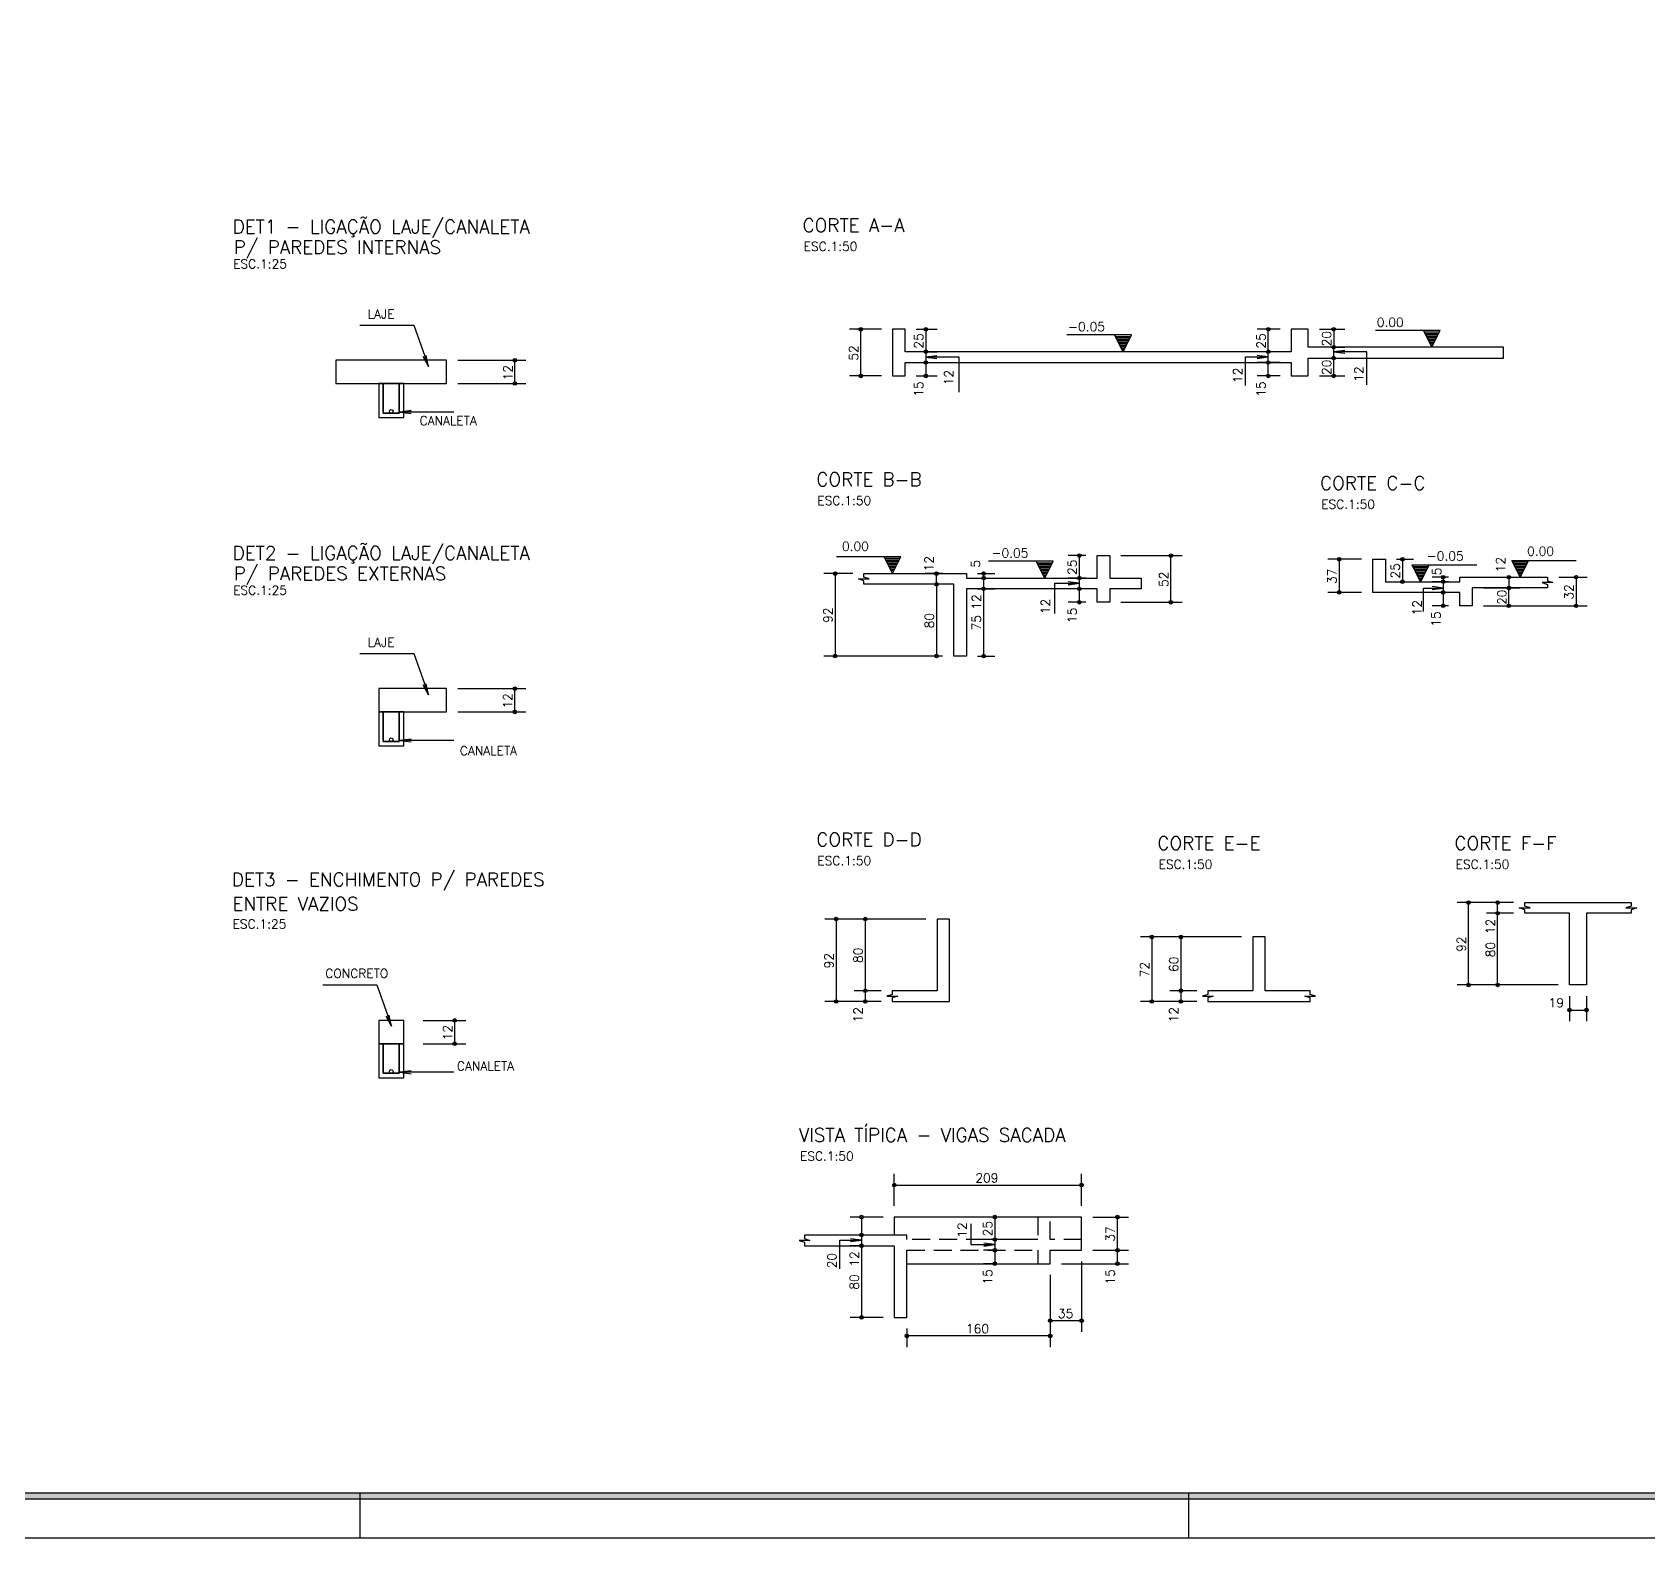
# Model space of a CAD drawing. Extents: x 187 to 6132, y 3709 to 7914.
# Drawn here: x 2066 to 3869, y 3709 to 5389 of the extents above; entities that cross this region are included whole.
import ezdxf

# ---------------------------------------------------------------- set-up
doc = ezdxf.new("R2010")
doc.units = 0
doc.header["$LTSCALE"] = 100
doc.header["$MEASUREMENT"] = 0
doc.linetypes.add('ESTILO_TQS_0002', pattern=[0.3, 0.2, -0.1])
doc.layers.get('0').update_dxf_attribs({"color": 245, "linetype": 'CONTINUOUS'})
for name, color, linetype in [('01', 7, 'CONTINUOUS'), ('101', 7, 'CONTINUOUS'), ('16', 5, 'CONTINUOUS'), ('210', 7, 'ESTILO_TQS_0002'), ('212', 3, 'CONTINUOUS'), ('220', 3, 'CONTINUOUS'), ('221', 102, 'CONTINUOUS'), ('30', 7, 'CONTINUOUS'), ('7', 2, 'CONTINUOUS')]:
    doc.layers.add(name, color=color, linetype=linetype)
doc.styles.get("Standard").update_dxf_attribs({"font": 'ROMANS.SHX'})

# ---------------------------------------------------------------- blocks, each defined once
blk = doc.blocks.new('DOT2', base_point=(2575.862793, -1123.101563))
for radius in [0.16, 0.08]:
    blk.add_circle((2575.862793, -1123.101563), radius)

msp = doc.modelspace()

# ---------------------------------------------------------------- linework, layer by layer
for p, q in [((3292.759052, 5051.381732), (3220.759067, 5051.381732)), ((3283.384052, 5032.631723), (3274.009034, 5051.381732)), ((3274.845133, 5049.709518), (3291.92299, 5049.709518)), ((3283.384052, 5032.631723), (3292.759052, 5051.381732)), ((3637.335909, 5056.381732), (3565.335924, 5056.381732)), ((3627.960909, 5037.631723), (3618.585891, 5056.381732)), ((3619.421989, 5054.709518), (3636.499846, 5054.709518)), ((3620.258087, 5053.037358), (3635.663748, 5053.037358)), ((3621.094185, 5051.365161), (3634.827685, 5051.365161)), ((3621.930248, 5049.693001), (3633.991587, 5049.693001)), ((3627.960909, 5037.631723), (3637.335909, 5056.381732)), ((3275.681231, 5048.037358), (3291.086892, 5048.037358)), ((3276.517329, 5046.365161), (3290.250829, 5046.365161)), ((3277.353391, 5044.693001), (3289.414731, 5044.693001)), ((3278.18949, 5043.02084), (3288.578633, 5043.020804)), ((3279.025588, 5041.348644), (3287.74257, 5041.348644)), ((3279.861686, 5039.676438), (3286.906472, 5039.676474)), ((3280.697784, 5038.004233), (3286.070374, 5038.004278)), ((3281.533882, 5036.332072), (3285.234276, 5036.332072)), ((3282.369945, 5034.659912), (3284.39816, 5034.659912)), ((3622.766346, 5048.02084), (3633.155489, 5048.020804)), ((3623.602444, 5046.348644), (3632.319427, 5046.348644)), ((3624.438542, 5044.676438), (3631.483328, 5044.676474)), ((3625.27464, 5043.004233), (3630.64723, 5043.004278)), ((3626.110739, 5041.332072), (3629.811132, 5041.332072)), ((3626.946801, 5039.659912), (3628.975016, 5039.659912)), ((3035.557091, 4803.8332), (2963.557106, 4803.8332)), ((3026.182091, 4785.083191), (3016.807073, 4803.8332)), ((3017.643171, 4802.160986), (3034.721028, 4802.160986)), ((3018.479269, 4800.488825), (3033.88493, 4800.488825)), ((3019.315368, 4798.816629), (3033.048868, 4798.816629)), ((3020.15143, 4797.144468), (3032.21277, 4797.144468)), ((3026.182091, 4785.083191), (3035.557091, 4803.8332)), ((3205.350467, 4798.8332), (3133.350482, 4798.8332)), ((3195.975467, 4780.083191), (3186.600449, 4798.8332)), ((3187.436547, 4797.160986), (3204.514404, 4797.160986)), ((3195.975467, 4780.083191), (3205.350467, 4798.8332)), ((3717.186303, 4799.793022), (3789.186288, 4799.793022)), ((3717.186303, 4799.793022), (3726.561303, 4781.043013)), ((3718.022366, 4798.120807), (3735.100223, 4798.120807)), ((3718.858464, 4796.448647), (3734.264125, 4796.448647)), ((3726.561303, 4781.043013), (3735.936321, 4799.793022)), ((3020.987528, 4795.472307), (3031.376671, 4795.472272)), ((3021.823626, 4793.800111), (3030.540609, 4793.800111)), ((3022.659725, 4792.127906), (3029.704511, 4792.127941)), ((3023.495823, 4790.4557), (3028.868413, 4790.455745)), ((3024.331921, 4788.78354), (3028.032314, 4788.78354)), ((3025.167983, 4787.111379), (3027.196198, 4787.111379)), ((3188.272645, 4795.488825), (3203.678306, 4795.488825)), ((3189.108743, 4793.816629), (3202.842244, 4793.816629)), ((3189.944806, 4792.144468), (3202.006146, 4792.144468)), ((3190.780904, 4790.472307), (3201.170047, 4790.472272)), ((3191.617002, 4788.800111), (3200.333985, 4788.800111)), ((3192.453101, 4787.127906), (3199.497887, 4787.127941)), ((3193.289199, 4785.4557), (3198.661789, 4785.455745)), ((3194.125297, 4783.78354), (3197.82569, 4783.78354)), ((3194.961359, 4782.111379), (3196.989574, 4782.111379)), ((3606.181449, 4794.793022), (3678.181434, 4794.793022)), ((3606.181449, 4794.793022), (3615.556449, 4776.043013)), ((3607.017511, 4793.120807), (3624.095368, 4793.120807)), ((3607.853609, 4791.448647), (3623.25927, 4791.448647)), ((3608.689672, 4789.77645), (3622.423172, 4789.77645)), ((3609.52577, 4788.10429), (3621.587109, 4788.10429)), ((3610.361868, 4786.432093), (3620.751011, 4786.432129)), ((3611.19793, 4784.759933), (3619.914913, 4784.759933)), ((3612.034029, 4783.087763), (3619.078815, 4783.087727)), ((3612.870127, 4781.415567), (3618.242717, 4781.415522)), ((3613.706225, 4779.743362), (3617.406618, 4779.743362)), ((3614.542341, 4778.071201), (3616.570556, 4778.071201)), ((3615.556449, 4776.043013), (3624.931466, 4794.793022)), ((3719.694526, 4794.77645), (3733.428027, 4794.77645)), ((3720.530625, 4793.10429), (3732.591964, 4793.10429)), ((3721.366723, 4791.432093), (3731.755866, 4791.432129)), ((3722.202785, 4789.759933), (3730.919768, 4789.759933)), ((3723.038883, 4788.087763), (3730.08367, 4788.087727)), ((3723.874982, 4786.415567), (3729.247571, 4786.415522)), ((3724.71108, 4784.743362), (3728.411473, 4784.743362)), ((3725.547196, 4783.071201), (3727.575411, 4783.071201)), ((2431.530458, 3759.209975), (2431.530458, 3709.209975)), ((3356.530458, 3759.209975), (3356.530458, 3709.209975))]:
    msp.add_line(p, q)
for points in [[(186.530458, 3709.209975), (6131.530458, 3709.209975), (6131.530458, 7914.209975), (186.530458, 7914.209975), (186.530458, 3709.209975)], [(6081.530458, 3759.209975), (6081.530458, 3752.209975), (304.530458, 3752.209975), (304.530458, 7871.209975), (6081.530458, 7871.209975), (6081.530458, 7864.209975), (311.530458, 7864.209975), (311.530458, 3759.209975), (6081.530458, 3759.209975)], [(311.530458, 3759.209975), (6081.530458, 3759.209975), (6081.530458, 7864.209975), (311.530458, 7864.209975), (311.530458, 3759.209975)], [(3274.009034, 5051.381732), (3283.384052, 5032.631723), (3292.759052, 5051.381732), (3274.009034, 5051.381732)], [(3618.585891, 5056.381732), (3627.960909, 5037.631723), (3637.335909, 5056.381732), (3618.585891, 5056.381732)], [(3016.807073, 4803.8332), (3026.182091, 4785.083191), (3035.557091, 4803.8332), (3016.807073, 4803.8332)], [(3186.600449, 4798.8332), (3195.975467, 4780.083191), (3205.350467, 4798.8332), (3186.600449, 4798.8332)], [(3735.936321, 4799.793022), (3726.561303, 4781.043013), (3717.186303, 4799.793022), (3735.936321, 4799.793022)], [(3624.931466, 4794.793022), (3615.556449, 4776.043013), (3606.181449, 4794.793022), (3624.931466, 4794.793022)]]:
    msp.add_lwpolyline(points)
for points in [[(6081.530458, 3752.209975), (304.530458, 3752.209975), (311.530458, 3759.209975)], [(6081.530458, 3752.209975), (311.530458, 3759.209975), (6081.530458, 3759.209975)]]:
    msp.add_solid(points)
at = {"layer": '01'}
for points in [[(3708.199129, 5037.631723), (3490.191513, 5037.631723), (3490.191513, 5057.631723), (3471.191513, 5057.631723), (3471.191513, 5032.631723), (3040.191513, 5032.631723), (3040.191513, 5057.631723), (3026.191513, 5057.631723), (3026.191513, 5005.631723), (3040.191513, 5005.631723), (3040.191513, 5020.631723), (3471.191513, 5020.631723), (3471.191513, 5005.631723), (3490.191513, 5005.631723), (3490.191513, 5025.631723), (3708.199129, 5025.631723), (3708.199129, 5037.631723)], [(2404.92354, 4997.1427), (2528.42354, 4997.1427), (2528.42354, 5023.1427), (2404.92354, 5023.1427), (2404.92354, 4997.1427)], [(3108.549923, 4768.083191), (3108.549923, 4693.083191), (3094.549923, 4693.083191), (3094.549923, 4773.083191), (2994.173527, 4773.083191), (2994.173527, 4777.083199), (2988.173527, 4779.083191), (3000.173527, 4779.083191), (2994.173527, 4781.083195), (2994.173527, 4785.083191), (3108.549923, 4785.083191), (3108.549923, 4780.083191), (3254.549923, 4780.083191), (3254.549923, 4805.083191), (3268.549923, 4805.083191), (3268.549923, 4780.083191), (3303.549923, 4780.083191), (3303.549923, 4768.083191), (3268.549923, 4768.083191), (3268.549923, 4753.083191), (3254.549923, 4753.083191), (3254.549923, 4768.083191), (3108.549923, 4768.083191)], [(3673.217068, 4769.043013), (3673.217068, 4749.043013), (3659.217068, 4749.043013), (3659.217068, 4764.043013), (3562.217074, 4764.043013), (3562.217074, 4801.043013), (3576.217075, 4801.043013), (3576.217075, 4776.043013), (3659.217068, 4776.043013), (3659.217068, 4781.043013), (3673.217068, 4781.043013), (3673.217068, 4781.043013), (3757.164146, 4781.043013), (3757.164146, 4777.043017), (3763.164146, 4775.043013), (3751.164146, 4775.043013), (3757.164146, 4773.04302), (3757.164146, 4769.043013), (3673.217068, 4769.043013)], [(2452.67354, 4630.706428), (2528.42354, 4630.706428), (2528.42354, 4656.706428), (2452.67354, 4656.706428), (2452.67354, 4630.706428)], [(3850.642738, 4417.963361), (3850.642738, 4413.963354), (3844.642738, 4411.963361), (3856.642737, 4411.963361), (3850.642738, 4409.963358), (3850.642738, 4405.963361), (3800.642738, 4405.963361), (3800.642738, 4325.963361), (3781.642738, 4325.963361), (3781.642738, 4405.963361), (3731.642738, 4405.963361), (3731.642738, 4409.963358), (3725.642738, 4411.963361), (3737.642738, 4411.963361), (3731.642738, 4413.963354), (3731.642738, 4417.963361), (3850.642738, 4417.963361)], [(3089.888573, 4307.53786), (3089.888573, 4311.537868), (3089.888573, 4312.53786), (3089.888573, 4314.53786), (3089.888573, 4315.537864), (3089.888573, 4319.53786), (3089.888573, 4324.53786), (3089.888573, 4399.53786), (3075.888573, 4399.53786), (3075.888573, 4319.53786), (3025.888573, 4319.53786), (3025.888573, 4315.537864), (3019.888573, 4313.53786), (3031.888573, 4313.53786), (3025.888573, 4311.537868), (3025.888573, 4307.53786), (3089.888573, 4307.53786)], [(3492.165136, 4307.53786), (3492.165136, 4311.537868), (3486.165136, 4313.53786), (3498.165136, 4313.53786), (3492.165136, 4315.537864), (3492.165136, 4319.53786), (3442.165136, 4319.53786), (3442.165136, 4379.53786), (3428.165136, 4379.53786), (3428.165136, 4319.53786), (3378.165136, 4319.53786), (3378.165136, 4315.537864), (3372.165136, 4313.53786), (3384.165136, 4313.53786), (3378.165136, 4311.537868), (3378.165136, 4307.53786), (3492.165136, 4307.53786)], [(2452.67354, 4260.486761), (2480.67354, 4260.486761), (2480.67354, 4286.486761), (2452.67354, 4286.486761), (2452.67354, 4260.486761)], [(3028.130366, 4046.975317), (2927.75397, 4046.975317), (2927.75397, 4042.975321), (2933.753969, 4040.975317), (2921.75397, 4040.975317), (2927.75397, 4038.975324), (2927.75397, 4034.975317), (3028.130366, 4034.975317), (3028.130366, 4014.975317), (3028.130366, 3954.975317), (3042.130366, 3954.975317), (3042.130366, 4014.975317), (3202.130366, 4014.975317), (3202.130366, 4029.975317), (3237.130366, 4029.975317), (3237.130366, 4041.975317), (3237.130366, 4066.975317), (3028.130366, 4066.975317), (3028.130366, 4046.975317)]]:
    msp.add_lwpolyline(points, dxfattribs=at)
at = {"layer": '101'}
for points in [[(2457.67354, 4964.1427), (2475.67354, 4964.1427), (2475.67354, 4997.1427), (2457.67354, 4997.1427), (2457.67354, 4964.1427)], [(2457.67354, 4597.706428), (2475.67354, 4597.706428), (2475.67354, 4630.706428), (2457.67354, 4630.706428), (2457.67354, 4597.706428)], [(2457.67354, 4227.486761), (2475.67354, 4227.486761), (2475.67354, 4260.486761), (2457.67354, 4260.486761), (2457.67354, 4227.486761)]]:
    msp.add_lwpolyline(points, dxfattribs=at)
at = {"layer": '210'}
msp.add_lwpolyline([(2927.75397, 4046.975317), (2927.75397, 4042.975321), (2933.753969, 4040.975317), (2921.75397, 4040.975317), (2927.75397, 4038.975324), (2927.75397, 4034.975317), (3028.130366, 4034.975317), (3028.130366, 3954.975317), (3042.130366, 3954.975317), (3042.130366, 4029.975317), (3188.130366, 4029.975317), (3188.130366, 4014.975317), (3202.130366, 4014.975317), (3202.130366, 4029.975317), (3237.130366, 4029.975317), (3237.130366, 4041.975317), (3202.130366, 4041.975317), (3202.130366, 4066.975317), (3188.130366, 4066.975317), (3188.130366, 4041.975317), (3042.130366, 4041.975317), (3042.130366, 4046.975317), (2927.75397, 4046.975317)], dxfattribs=at)
at = {"layer": '212'}
for points in [[(2480.67354, 4959.1427), (2480.67354, 4997.1427), (2475.67354, 4997.1427), (2475.67354, 4964.1427), (2457.67354, 4964.1427), (2457.67354, 4997.1427), (2452.67354, 4997.1427), (2452.67354, 4959.1427), (2480.67354, 4959.1427)], [(2480.67354, 4592.706428), (2480.67354, 4630.706428), (2475.67354, 4630.706428), (2475.67354, 4597.706428), (2457.67354, 4597.706428), (2457.67354, 4630.706428), (2452.67354, 4630.706428), (2452.67354, 4592.706428), (2480.67354, 4592.706428)], [(2480.67354, 4222.486761), (2480.67354, 4260.486761), (2475.67354, 4260.486761), (2475.67354, 4227.486761), (2457.67354, 4227.486761), (2457.67354, 4260.486761), (2452.67354, 4260.486761), (2452.67354, 4222.486761), (2480.67354, 4222.486761)]]:
    msp.add_lwpolyline(points, dxfattribs=at)
at = {"layer": '220'}
for centre in [(2466.67354, 4966.1427), (2466.67354, 4599.706428), (2466.67354, 4229.486761)]:
    msp.add_circle(centre, 2, dxfattribs=at)
at = {"layer": '221', "color": 11, "linetype": 'Continuous'}
for p, q in [((3013.691513, 5057.631723), (2978.194332, 5057.631723)), ((2990.694332, 5005.631723), (2990.694332, 5057.631723)), ((3052.691513, 5057.631723), (3075.843172, 5057.631723)), ((3063.343172, 5057.631723), (3063.343172, 5032.631723)), ((3458.691513, 5057.631723), (3433.013702, 5057.631723)), ((3445.513702, 5032.631723), (3445.513702, 5057.631723)), ((3502.691513, 5057.631723), (3531.039566, 5057.631723)), ((3518.539566, 5057.631723), (3518.539566, 5037.631723)), ((3063.191975, 5032.631723), (3075.843172, 5032.631723)), ((3063.191975, 5032.631723), (3075.843172, 5032.631723)), ((3063.343172, 5032.631723), (3063.343172, 5020.631723)), ((3458.691513, 5032.631723), (3433.013702, 5032.631723)), ((3458.691513, 5032.631723), (3433.013702, 5032.631723)), ((3445.513702, 5020.631723), (3445.513702, 5032.631723)), ((3515.304723, 5037.631723), (3531.039566, 5037.631723)), ((3515.304723, 5037.631723), (3531.039566, 5037.631723)), ((3518.539566, 5025.631723), (3518.539566, 5037.631723)), ((3052.691513, 5020.631723), (3075.843172, 5020.631723)), ((3052.691513, 5020.631723), (3075.843172, 5020.631723)), ((3063.343172, 5020.631723), (3063.343172, 5005.631723)), ((3458.691513, 5020.631723), (3433.013702, 5020.631723)), ((3458.691513, 5020.631723), (3433.013702, 5020.631723)), ((3445.513702, 5005.631723), (3445.513702, 5020.631723)), ((3502.691513, 5025.631723), (3531.039566, 5025.631723)), ((3502.691513, 5025.631723), (3531.039566, 5025.631723)), ((3518.539566, 5005.631723), (3518.539566, 5025.631723)), ((3013.691513, 5005.631723), (2978.194332, 5005.631723)), ((3052.691513, 5005.631723), (3075.843172, 5005.631723)), ((3458.691513, 5005.631723), (3433.013702, 5005.631723)), ((3502.691513, 5005.631723), (3531.039566, 5005.631723)), ((3242.049923, 4805.083191), (3222.103672, 4805.083191)), ((3234.603672, 4805.083191), (3234.603672, 4780.083191)), ((3281.049923, 4805.083191), (3349.297301, 4805.083191)), ((3336.797301, 4753.083191), (3336.797301, 4805.083191)), ((3549.717074, 4801.043013), (3512.080814, 4801.043013)), ((3524.580814, 4801.043013), (3524.580814, 4764.043013)), ((3588.717075, 4801.043013), (3607.734768, 4801.043013)), ((3595.234768, 4801.043013), (3595.234768, 4776.043013)), ((2981.673527, 4785.083191), (2949.532184, 4785.083191)), ((2962.032184, 4785.083191), (2962.032184, 4693.083191)), ((3082.453654, 4785.083191), (3062.714671, 4785.083191)), ((3075.214671, 4773.083191), (3075.214671, 4785.083191)), ((3121.049923, 4785.083191), (3140.286834, 4785.083191)), ((3121.049923, 4780.083191), (3140.286834, 4780.083191)), ((3121.049923, 4780.083191), (3140.286834, 4780.083191)), ((3127.786834, 4785.083191), (3127.786834, 4780.083191)), ((3127.786834, 4780.083191), (3127.786834, 4768.083191)), ((3242.049923, 4780.083191), (3222.103672, 4780.083191)), ((3242.049923, 4780.083191), (3222.103672, 4780.083191)), ((3234.603672, 4780.083191), (3234.603672, 4768.083191)), ((3646.717068, 4781.043013), (3628.239846, 4781.043013)), ((3640.739846, 4781.043013), (3640.739846, 4776.043013)), ((3685.717068, 4781.043013), (3726.561303, 4781.043013)), ((3714.061303, 4781.043013), (3714.061303, 4769.043013)), ((3769.664146, 4781.043013), (3801.466731, 4781.043013)), ((3788.966731, 4781.043013), (3788.966731, 4749.043013)), ((3082.049923, 4773.083191), (3062.714671, 4773.083191)), ((3082.049923, 4773.083191), (3062.714671, 4773.083191)), ((3075.214671, 4773.083191), (3075.214671, 4693.083191)), ((3121.049923, 4768.083191), (3140.286834, 4768.083191)), ((3121.049923, 4768.083191), (3140.286834, 4768.083191)), ((3127.786834, 4768.083191), (3127.786834, 4693.083191)), ((3242.049923, 4768.083191), (3222.103672, 4768.083191)), ((3242.049923, 4768.083191), (3222.103672, 4768.083191)), ((3234.603672, 4768.083191), (3234.603672, 4753.083191)), ((3549.717074, 4764.043013), (3512.080814, 4764.043013)), ((3598.17149, 4776.043013), (3607.734768, 4776.043013)), ((3638.916968, 4776.043013), (3628.239846, 4776.043013)), ((3646.717068, 4776.043013), (3628.239846, 4776.043013)), ((3646.717068, 4764.043013), (3628.239846, 4764.043013)), ((3646.717068, 4764.043013), (3628.239846, 4764.043013)), ((3640.739846, 4776.043013), (3640.739846, 4764.043013)), ((3640.739846, 4764.043013), (3640.739846, 4749.043013)), ((3685.717068, 4769.043013), (3726.561303, 4769.043013)), ((3696.801588, 4769.043013), (3726.561303, 4769.043013)), ((3714.061303, 4749.043013), (3714.061303, 4769.043013)), ((3242.049923, 4753.083191), (3222.103672, 4753.083191)), ((3281.049923, 4753.083191), (3349.297301, 4753.083191)), ((3646.717068, 4749.043013), (3628.239846, 4749.043013)), ((3685.717068, 4749.043013), (3726.561303, 4749.043013)), ((3685.717068, 4749.043013), (3801.466731, 4749.043013)), ((3082.049923, 4693.083191), (2949.532184, 4693.083191)), ((3082.049923, 4693.083191), (3062.714671, 4693.083191)), ((3121.049923, 4693.083191), (3140.286834, 4693.083191)), ((3719.142738, 4417.963361), (3656.432833, 4417.963361)), ((3668.932833, 4325.963361), (3668.932833, 4417.963361)), ((3719.142738, 4417.963361), (3688.961344, 4417.963361)), ((3701.461344, 4405.963361), (3701.461344, 4417.963361)), ((3063.388573, 4399.53786), (2950.678668, 4399.53786)), ((2963.178668, 4399.53786), (2963.178668, 4307.53786)), ((3063.388573, 4399.53786), (2983.20718, 4399.53786)), ((2995.70718, 4399.53786), (2995.70718, 4319.53786)), ((3719.142738, 4405.963361), (3688.961344, 4405.963361)), ((3719.142738, 4405.963361), (3688.961344, 4405.963361)), ((3701.461344, 4325.963361), (3701.461344, 4405.963361)), ((3415.665136, 4379.53786), (3302.955231, 4379.53786)), ((3315.455231, 4379.53786), (3315.455231, 4307.53786)), ((3415.665136, 4379.53786), (3335.483742, 4379.53786)), ((3347.983742, 4379.53786), (3347.983742, 4319.53786)), ((3013.388573, 4319.53786), (2983.20718, 4319.53786)), ((3013.388573, 4319.53786), (2983.20718, 4319.53786)), ((2995.70718, 4319.53786), (2995.70718, 4307.53786)), ((3365.665136, 4319.53786), (3335.483742, 4319.53786)), ((3365.665136, 4319.53786), (3335.483742, 4319.53786)), ((3347.983742, 4319.53786), (3347.983742, 4307.53786)), ((3769.142738, 4325.963361), (3656.432833, 4325.963361)), ((3769.142738, 4325.963361), (3688.961344, 4325.963361)), ((3781.642738, 4313.463361), (3781.642738, 4285.543104)), ((3800.642738, 4313.463361), (3800.642738, 4285.543104)), ((3013.388573, 4307.53786), (2950.678668, 4307.53786)), ((3013.388573, 4307.53786), (2983.20718, 4307.53786)), ((3365.665136, 4307.53786), (3302.955231, 4307.53786)), ((3365.665136, 4307.53786), (3335.483742, 4307.53786)), ((3781.642738, 4298.043104), (3800.642738, 4298.043104)), ((3028.130366, 4079.475317), (3028.130366, 4115.16276)), ((3237.130366, 4079.475317), (3237.130366, 4115.16276)), ((3028.130366, 4102.66276), (3237.130366, 4102.66276)), ((3015.630366, 4066.975317), (2979.016427, 4066.975317)), ((2991.516427, 4066.975317), (2991.516427, 4046.975317)), ((3175.630366, 4066.975317), (3127.782761, 4066.975317)), ((3140.282761, 4066.975317), (3140.282761, 4041.975317)), ((3249.630366, 4066.975317), (3289.645775, 4066.975317)), ((3277.145775, 4029.975317), (3277.145775, 4066.975317)), ((3000.233539, 4046.975317), (2979.016427, 4046.975317)), ((3000.233539, 4046.975317), (2979.016427, 4046.975317)), ((2991.516427, 4046.975317), (2991.516427, 4034.975317)), ((3175.630366, 4041.975317), (3127.782761, 4041.975317)), ((3175.630366, 4041.975317), (3127.782761, 4041.975317)), ((3140.282761, 4041.975317), (3140.282761, 4029.975317)), ((2990.595932, 4034.975317), (2979.016427, 4034.975317)), ((2990.595932, 4034.975317), (2979.016427, 4034.975317)), ((2991.516427, 4034.975317), (2991.516427, 3954.975317)), ((3138.616664, 4029.975317), (3127.782761, 4029.975317)), ((3138.616664, 4029.975317), (3127.782761, 4029.975317)), ((3140.282761, 4029.975317), (3140.282761, 4014.975317)), ((3249.630366, 4029.975317), (3289.645775, 4029.975317)), ((3249.630366, 4029.975317), (3289.645775, 4029.975317)), ((3277.145775, 4014.975317), (3277.145775, 4029.975317)), ((3139.595207, 4014.975317), (3127.782761, 4014.975317)), ((3202.130366, 4002.475317), (3202.130366, 3938.836962)), ((3202.130366, 4002.475317), (3202.130366, 3921.883199)), ((3214.630366, 4014.975317), (3289.645775, 4014.975317)), ((3237.130366, 4017.475317), (3237.130366, 3938.836962)), ((3015.630366, 3954.975317), (2979.016427, 3954.975317)), ((3237.130366, 3951.336962), (3202.130366, 3951.336962)), ((3042.130366, 3942.475317), (3042.130366, 3921.883199)), ((3202.130366, 3934.383199), (3042.130366, 3934.383199))]:
    msp.add_line(p, q, dxfattribs=at)
for points in [[(3555.471724, 4995.512654), (3555.471724, 5032.542674), (3518.539566, 5032.542674), (3530.932626, 5034.174251), (3518.539566, 5032.542674), (3530.932626, 5030.911096)], [(3100.637086, 4987.355264), (3100.637086, 5026.56352), (3063.343172, 5026.56352), (3075.736233, 5028.195098), (3063.343172, 5026.56352), (3075.736233, 5024.931943)], [(3420.063974, 4994.77952), (3420.063974, 5026.843209), (3445.513702, 5026.843209), (3433.120642, 5025.211632), (3445.513702, 5026.843209), (3433.120642, 5028.474787)], [(3207.423242, 4740.510159), (3207.423242, 4774.302045), (3234.603672, 4774.302045), (3222.210611, 4772.670467), (3234.603672, 4774.302045), (3222.210611, 4775.933622)], [(3618.671819, 4742.678569), (3618.671819, 4768.940753), (3640.739846, 4768.940753), (3628.346785, 4767.309175), (3640.739846, 4768.940753), (3628.346785, 4770.57233)], [(3113.451612, 4059.481906), (3113.451612, 4036.218674), (3140.282761, 4036.218674), (3127.8897, 4034.587097), (3140.282761, 4036.218674), (3127.8897, 4037.850252)], [(2967.360205, 4009.180972), (2967.360205, 4041.257181), (2991.516427, 4041.257181), (2979.123366, 4039.625604), (2991.516427, 4041.257181), (2979.123366, 4042.888759)]]:
    msp.add_lwpolyline(points, dxfattribs=at)
for centre, radius in [((2990.694332, 5057.631723), 2), ((2990.694332, 5057.631723), 1), ((3063.343172, 5057.631723), 2), ((3063.343172, 5057.631723), 1), ((3445.513702, 5057.631723), 2), ((3445.513702, 5057.631723), 1), ((3518.539566, 5057.631723), 2), ((3518.539566, 5057.631723), 1), ((3063.343172, 5032.631723), 2), ((3063.343172, 5032.631723), 2), ((3063.343172, 5032.631723), 1), ((3063.343172, 5032.631723), 1), ((3445.513702, 5032.631723), 2), ((3445.513702, 5032.631723), 2), ((3445.513702, 5032.631723), 1), ((3445.513702, 5032.631723), 1), ((3518.539566, 5037.631723), 2), ((3518.539566, 5037.631723), 2), ((3518.539566, 5037.631723), 1), ((3518.539566, 5037.631723), 1), ((3063.343172, 5020.631723), 2), ((3063.343172, 5020.631723), 2), ((3063.343172, 5020.631723), 1), ((3063.343172, 5020.631723), 1), ((3445.513702, 5020.631723), 2), ((3445.513702, 5020.631723), 2), ((3445.513702, 5020.631723), 1), ((3445.513702, 5020.631723), 1), ((3518.539566, 5025.631723), 2), ((3518.539566, 5025.631723), 2), ((3518.539566, 5025.631723), 1), ((3518.539566, 5025.631723), 1), ((2990.694332, 5005.631723), 2), ((2990.694332, 5005.631723), 1), ((3063.343172, 5005.631723), 2), ((3063.343172, 5005.631723), 1), ((3445.513702, 5005.631723), 2), ((3445.513702, 5005.631723), 1), ((3518.539566, 5005.631723), 2), ((3518.539566, 5005.631723), 1), ((3234.603672, 4805.083191), 2), ((3234.603672, 4805.083191), 1), ((3336.797301, 4805.083191), 2), ((3336.797301, 4805.083191), 1), ((3524.580814, 4801.043013), 2), ((3524.580814, 4801.043013), 1), ((3595.234768, 4801.043013), 2), ((3595.234768, 4801.043013), 1), ((2962.032184, 4785.083191), 2), ((2962.032184, 4785.083191), 1), ((3075.214671, 4785.083191), 2), ((3075.214671, 4785.083191), 1), ((3127.786834, 4785.083191), 2), ((3127.786834, 4780.083191), 2), ((3127.786834, 4780.083191), 2), ((3127.786834, 4785.083191), 1), ((3127.786834, 4780.083191), 1), ((3127.786834, 4780.083191), 1), ((3234.603672, 4780.083191), 2), ((3234.603672, 4780.083191), 2), ((3234.603672, 4780.083191), 1), ((3234.603672, 4780.083191), 1), ((3595.234768, 4776.043013), 2), ((3640.739846, 4781.043013), 2), ((3640.739846, 4776.043013), 2), ((3640.739846, 4776.043013), 2), ((3640.739846, 4781.043013), 1), ((3714.061303, 4781.043013), 2), ((3714.061303, 4781.043013), 1), ((3788.966731, 4781.043013), 2), ((3788.966731, 4781.043013), 1), ((3075.214671, 4773.083191), 2), ((3075.214671, 4773.083191), 2), ((3075.214671, 4773.083191), 1), ((3075.214671, 4773.083191), 1), ((3127.786834, 4768.083191), 2), ((3127.786834, 4768.083191), 2), ((3127.786834, 4768.083191), 1), ((3127.786834, 4768.083191), 1), ((3234.603672, 4768.083191), 2), ((3234.603672, 4768.083191), 2), ((3234.603672, 4768.083191), 1), ((3234.603672, 4768.083191), 1), ((3524.580814, 4764.043013), 2), ((3524.580814, 4764.043013), 1), ((3595.234768, 4776.043013), 1), ((3640.739846, 4764.043013), 2), ((3640.739846, 4764.043013), 2), ((3640.739846, 4776.043013), 1), ((3640.739846, 4776.043013), 1), ((3640.739846, 4764.043013), 1), ((3640.739846, 4764.043013), 1), ((3714.061303, 4769.043013), 2), ((3714.061303, 4769.043013), 2), ((3714.061303, 4769.043013), 1), ((3714.061303, 4769.043013), 1), ((3234.603672, 4753.083191), 2), ((3234.603672, 4753.083191), 1), ((3336.797301, 4753.083191), 2), ((3336.797301, 4753.083191), 1), ((3640.739846, 4749.043013), 2), ((3640.739846, 4749.043013), 1), ((3714.061303, 4749.043013), 2), ((3714.061303, 4749.043013), 1), ((3788.966731, 4749.043013), 2), ((3788.966731, 4749.043013), 1), ((2962.032184, 4693.083191), 2), ((2962.032184, 4693.083191), 1), ((3075.214671, 4693.083191), 2), ((3075.214671, 4693.083191), 1), ((3127.786834, 4693.083191), 2), ((3127.786834, 4693.083191), 1), ((3668.932833, 4417.963361), 2), ((3668.932833, 4417.963361), 1), ((3701.461344, 4417.963361), 2), ((3701.461344, 4417.963361), 1), ((2963.178668, 4399.53786), 2), ((2963.178668, 4399.53786), 1), ((2995.70718, 4399.53786), 2), ((2995.70718, 4399.53786), 1), ((3701.461344, 4405.963361), 2), ((3701.461344, 4405.963361), 2), ((3701.461344, 4405.963361), 1), ((3701.461344, 4405.963361), 1), ((3315.455231, 4379.53786), 2), ((3347.983742, 4379.53786), 2), ((3315.455231, 4379.53786), 1), ((3347.983742, 4379.53786), 1), ((3668.932833, 4325.963361), 2), ((3668.932833, 4325.963361), 1), ((3701.461344, 4325.963361), 2), ((3701.461344, 4325.963361), 1), ((2963.178668, 4307.53786), 2), ((2995.70718, 4319.53786), 2), ((2995.70718, 4319.53786), 2), ((2995.70718, 4307.53786), 2), ((2995.70718, 4319.53786), 1), ((2995.70718, 4319.53786), 1), ((3315.455231, 4307.53786), 2), ((3347.983742, 4319.53786), 2), ((3347.983742, 4319.53786), 2), ((3347.983742, 4307.53786), 2), ((3347.983742, 4319.53786), 1), ((3347.983742, 4319.53786), 1), ((2963.178668, 4307.53786), 1), ((2995.70718, 4307.53786), 1), ((3315.455231, 4307.53786), 1), ((3347.983742, 4307.53786), 1), ((3781.642738, 4298.043104), 2), ((3781.642738, 4298.043104), 1), ((3800.642738, 4298.043104), 2), ((3800.642738, 4298.043104), 1), ((3028.130366, 4102.66276), 2), ((3028.130366, 4102.66276), 1), ((3237.130366, 4102.66276), 2), ((3237.130366, 4102.66276), 1), ((2991.516427, 4066.975317), 2), ((2991.516427, 4066.975317), 1), ((3140.282761, 4066.975317), 2), ((3140.282761, 4066.975317), 1), ((3277.145775, 4066.975317), 2), ((3277.145775, 4066.975317), 1), ((2991.516427, 4046.975317), 2), ((2991.516427, 4046.975317), 2), ((2991.516427, 4046.975317), 1), ((2991.516427, 4046.975317), 1), ((3140.282761, 4041.975317), 2), ((3140.282761, 4041.975317), 2), ((3140.282761, 4041.975317), 1), ((3140.282761, 4041.975317), 1), ((2991.516427, 4034.975317), 2), ((2991.516427, 4034.975317), 2), ((2991.516427, 4034.975317), 1), ((2991.516427, 4034.975317), 1), ((3140.282761, 4029.975317), 2), ((3140.282761, 4029.975317), 2), ((3140.282761, 4029.975317), 1), ((3140.282761, 4029.975317), 1), ((3277.145775, 4029.975317), 2), ((3277.145775, 4029.975317), 2), ((3277.145775, 4029.975317), 1), ((3277.145775, 4029.975317), 1), ((3140.282761, 4014.975317), 2), ((3140.282761, 4014.975317), 1), ((3277.145775, 4014.975317), 2), ((3277.145775, 4014.975317), 1), ((2991.516427, 3954.975317), 2), ((2991.516427, 3954.975317), 1), ((3202.130366, 3951.336962), 2), ((3202.130366, 3951.336962), 1), ((3237.130366, 3951.336962), 2), ((3237.130366, 3951.336962), 1), ((3042.130366, 3934.383199), 2), ((3042.130366, 3934.383199), 1), ((3202.130366, 3934.383199), 2), ((3202.130366, 3934.383199), 1)]:
    msp.add_circle(centre, radius, dxfattribs=at)
at = {"layer": '30'}
for points in [[(3708.199129, 5037.631723), (3490.191513, 5037.631723), (3490.191513, 5057.631723), (3471.191513, 5057.631723), (3471.191513, 5032.631723), (3040.191513, 5032.631723), (3040.191513, 5057.631723), (3026.191513, 5057.631723), (3026.191513, 5005.631723), (3040.191513, 5005.631723), (3040.191513, 5020.631723), (3471.191513, 5020.631723), (3471.191513, 5005.631723), (3490.191513, 5005.631723), (3490.191513, 5025.631723), (3708.199129, 5025.631723), (3708.199129, 5037.631723)], [(2404.92354, 4997.1427), (2528.42354, 4997.1427), (2528.42354, 5023.1427), (2404.92354, 5023.1427), (2404.92354, 4997.1427)], [(3108.549923, 4768.083191), (3108.549923, 4693.083191), (3094.549923, 4693.083191), (3094.549923, 4773.083191), (2994.173527, 4773.083191), (2994.173527, 4777.083199), (2988.173527, 4779.083191), (3000.173527, 4779.083191), (2994.173527, 4781.083195), (2994.173527, 4785.083191), (3108.549923, 4785.083191), (3108.549923, 4780.083191), (3254.549923, 4780.083191), (3254.549923, 4805.083191), (3268.549923, 4805.083191), (3268.549923, 4780.083191), (3303.549923, 4780.083191), (3303.549923, 4768.083191), (3268.549923, 4768.083191), (3268.549923, 4753.083191), (3254.549923, 4753.083191), (3254.549923, 4768.083191), (3108.549923, 4768.083191)], [(3673.217068, 4769.043013), (3673.217068, 4749.043013), (3659.217068, 4749.043013), (3659.217068, 4764.043013), (3562.217074, 4764.043013), (3562.217074, 4801.043013), (3576.217075, 4801.043013), (3576.217075, 4776.043013), (3659.217068, 4776.043013), (3659.217068, 4781.043013), (3673.217068, 4781.043013), (3673.217068, 4781.043013), (3757.164146, 4781.043013), (3757.164146, 4777.043017), (3763.164146, 4775.043013), (3751.164146, 4775.043013), (3757.164146, 4773.04302), (3757.164146, 4769.043013), (3673.217068, 4769.043013)], [(2452.67354, 4630.706428), (2528.42354, 4630.706428), (2528.42354, 4656.706428), (2452.67354, 4656.706428), (2452.67354, 4630.706428)], [(3850.642738, 4417.963361), (3850.642738, 4413.963354), (3844.642738, 4411.963361), (3856.642737, 4411.963361), (3850.642738, 4409.963358), (3850.642738, 4405.963361), (3800.642738, 4405.963361), (3800.642738, 4325.963361), (3781.642738, 4325.963361), (3781.642738, 4405.963361), (3731.642738, 4405.963361), (3731.642738, 4409.963358), (3725.642738, 4411.963361), (3737.642738, 4411.963361), (3731.642738, 4413.963354), (3731.642738, 4417.963361), (3850.642738, 4417.963361)], [(3089.888573, 4307.53786), (3089.888573, 4311.537868), (3089.888573, 4312.53786), (3089.888573, 4314.53786), (3089.888573, 4315.537864), (3089.888573, 4319.53786), (3089.888573, 4324.53786), (3089.888573, 4399.53786), (3075.888573, 4399.53786), (3075.888573, 4319.53786), (3025.888573, 4319.53786), (3025.888573, 4315.537864), (3019.888573, 4313.53786), (3031.888573, 4313.53786), (3025.888573, 4311.537868), (3025.888573, 4307.53786), (3089.888573, 4307.53786)], [(3492.165136, 4307.53786), (3492.165136, 4311.537868), (3486.165136, 4313.53786), (3498.165136, 4313.53786), (3492.165136, 4315.537864), (3492.165136, 4319.53786), (3442.165136, 4319.53786), (3442.165136, 4379.53786), (3428.165136, 4379.53786), (3428.165136, 4319.53786), (3378.165136, 4319.53786), (3378.165136, 4315.537864), (3372.165136, 4313.53786), (3384.165136, 4313.53786), (3378.165136, 4311.537868), (3378.165136, 4307.53786), (3492.165136, 4307.53786)], [(2452.67354, 4260.486761), (2480.67354, 4260.486761), (2480.67354, 4286.486761), (2452.67354, 4286.486761), (2452.67354, 4260.486761)], [(3028.130366, 4046.975317), (2927.75397, 4046.975317), (2927.75397, 4042.975321), (2933.753969, 4040.975317), (2921.75397, 4040.975317), (2927.75397, 4038.975324), (2927.75397, 4034.975317), (3028.130366, 4034.975317), (3028.130366, 4014.975317), (3028.130366, 3954.975317), (3042.130366, 3954.975317), (3042.130366, 4014.975317), (3202.130366, 4014.975317), (3202.130366, 4029.975317), (3237.130366, 4029.975317), (3237.130366, 4041.975317), (3237.130366, 4066.975317), (3028.130366, 4066.975317), (3028.130366, 4046.975317)]]:
    msp.add_lwpolyline(points, dxfattribs=at)
at = {"layer": '7'}
for p, q in [((2540.92354, 5023.1427), (2617.051715, 5023.1427)), ((2604.551715, 4997.1427), (2604.551715, 5023.1427)), ((2540.92354, 4997.1427), (2617.051715, 4997.1427)), ((2540.92354, 4656.706428), (2617.051715, 4656.706428)), ((2604.551715, 4630.706428), (2604.551715, 4656.706428)), ((2540.92354, 4630.706428), (2617.051715, 4630.706428)), ((2502.144667, 4286.486761), (2550.004034, 4286.486761)), ((2537.504034, 4260.486761), (2537.504034, 4286.486761)), ((2502.144667, 4260.486761), (2550.004034, 4260.486761))]:
    msp.add_line(p, q, dxfattribs=at)
for points in [[(2431.469587, 5062.16581), (2491.719695, 5062.16581), (2508.151542, 5016.156636), (2502.44678, 5027.278942), (2508.151542, 5016.156636), (2505.51983, 5028.37646)], [(2536.633412, 4965.24292), (2476.383304, 4965.24292), (2488.776364, 4966.874497), (2476.383304, 4965.24292), (2488.776364, 4963.611342)], [(2431.469587, 4695.729538), (2491.719695, 4695.729538), (2508.151542, 4649.720365), (2502.44678, 4660.842671), (2508.151542, 4649.720365), (2505.51983, 4661.940188)], [(2536.633412, 4598.806648), (2476.383304, 4598.806648), (2488.776364, 4600.438225), (2476.383304, 4598.806648), (2488.776364, 4597.175071)], [(2390.166297, 4326.165479), (2450.416405, 4326.165479), (2466.848252, 4280.156305), (2461.14349, 4291.278611), (2466.848252, 4280.156305), (2464.21654, 4292.376129)], [(2536.633412, 4228.586981), (2476.383304, 4228.586981), (2488.776364, 4230.218558), (2476.383304, 4228.586981), (2488.776364, 4226.955403)]]:
    msp.add_lwpolyline(points, dxfattribs=at)

# ---------------------------------------------------------------- block references
at = {"layer": '7', "xscale": 12.5, "yscale": 12.5, "rotation": 90}
for p in [(2604.551715, 5023.1427), (2604.551715, 4997.1427), (2604.551715, 4656.706428), (2604.551715, 4630.706428), (2537.504034, 4286.486761), (2537.504034, 4260.486761)]:
    msp.add_blockref('DOT2', p, dxfattribs=at)

# ---------------------------------------------------------------- texts
for s, p in [('ESC.1:50', (2927.006988, 5145.181422)), ('ESC.1:25', (2290.201585, 5125.656376)), ('0.00', (3566.633404, 5060.554495)), ('-0.05', (3222.056548, 5055.554495)), ('ESC.1:50', (2942.311851, 4861.556219)), ('ESC.1:50', (3504.559428, 4857.428148)), ('0.00', (2969.702633, 4810.474467)), ('0.00', (3734.398644, 4805.050002)), ('-0.05', (3136.589453, 4803.005963)), ('-0.05', (3622.368299, 4799.664254)), ('ESC.1:25', (2290.201585, 4761.443966)), ('ESC.1:50', (2942.311851, 4459.719138)), ('ESC.1:50', (3323.039376, 4455.591067)), ('ESC.1:50', (3654.562136, 4455.591067)), ('ESC.1:25', (2289.536872, 4389.000438)), ('ESC.1:50', (2922.866743, 4129.997842))]:
    msp.add_text(s, height=10).set_placement(p)
at = {"layer": '16'}
for s, p in [('DET1 - LIGAÇÃO LAJE/CANALETA', (2289.63608, 5164.690149)), ('CORTE A-A', (2925.741268, 5166.308917)), ('P/ PAREDES INTERNAS', (2290.842083, 5141.816434)), ('CORTE B-B', (2941.04613, 4882.683715)), ('CORTE C-C', (3503.293708, 4878.555644)), ('DET2 - LIGAÇÃO LAJE/CANALETA', (2289.63608, 4800.477739)), ('P/ PAREDES EXTERNAS', (2290.842083, 4777.604023)), ('CORTE D-D', (2941.04613, 4480.846634)), ('CORTE E-E', (3321.773655, 4476.718563)), ('CORTE F-F', (3653.296415, 4476.718563)), ('DET3 - ENCHIMENTO P/ PAREDES', (2288.694543, 4436.265328)), ('ENTRE VAZIOS', (2289.437797, 4409.0312)), ('VISTA TÍPICA - VIGAS SACADA', (2921.601022, 4151.125338))]:
    msp.add_text(s, height=15, dxfattribs=at).set_placement(p)
at = {"layer": '221', "color": 11, "linetype": 'Continuous'}
for s, height, p in [('25', 10, (3060.343172, 5036.131723)), ('25', 10, (3442.513702, 5036.131723)), ('20', 10, (3515.539566, 5038.631723)), ('52', 10, (2987.694332, 5022.631723)), ('12', 10, (3416.463239, 4997.694401)), ('20', 10, (3515.539566, 5006.631723)), ('12', 10, (3551.571851, 4999.090046)), ('15', 10, (3060.343172, 4982.298393)), ('12', 10, (3093.884553, 4995.196916)), ('15', 10, (3442.513702, 4982.298393)), ('12', 10, (3071.801201, 4787.493788)), ('5', 10, (3123.737711, 4791.687101)), ('25', 10, (3231.603672, 4783.583191)), ('12', 10, (3709.737798, 4786.483125)), ('52', 10, (3333.797301, 4770.083191)), ('37', 10, (3521.580814, 4773.543013)), ('25', 10, (3592.234768, 4779.543013)), ('5', 10, (3638.4551, 4783.250623)), ('12', 10, (3124.786834, 4744.749861)), ('20', 9.75, (3711.136303, 4750.268013)), ('32', 10, (3785.966731, 4756.043013)), ('92', 10, (2959.032184, 4730.083191)), ('12', 10, (3201.791261, 4739.775553)), ('15', 10, (3231.603672, 4729.749861)), ('12', 10, (3616.626133, 4738.379864)), ('80', 10, (3072.214671, 4724.083191)), ('75', 10, (3124.786834, 4721.583191)), ('15', 10, (3637.739846, 4725.709683)), ('12', 10, (3698.461344, 4382.630031)), ('80', 10, (2992.70718, 4350.53786)), ('92', 10, (3665.932833, 4362.963361)), ('80', 10, (3698.461344, 4356.963361)), ('92', 10, (2960.178668, 4344.53786)), ('72', 10, (3312.455231, 4334.53786)), ('60', 10, (3344.983742, 4340.53786)), ('12', 10, (2992.70718, 4284.20453)), ('12', 10, (3344.983742, 4284.20453)), ('12', 10, (3108.846461, 4043.910116)), ('25', 10, (3137.282761, 4045.475317)), ('37', 10, (3274.145775, 4039.475317)), ('20', 10, (2963.432505, 4009.835589)), ('12', 10, (2988.516427, 4011.641987)), ('15', 10, (3137.282761, 3991.641987)), ('15', 10, (3274.145775, 3991.641987)), ('80', 10, (2988.516427, 3985.975317))]:
    msp.add_text(s, height=height, rotation=90, dxfattribs=at).set_placement(p)
for s, p in [('19', (3758.309408, 4301.043104)), ('209', (3118.630366, 4105.66276)), ('35', (3210.630366, 3954.336962)), ('160', (3108.130366, 3937.383199))]:
    msp.add_text(s, height=10, dxfattribs=at).set_placement(p)
at = {"layer": '7'}
for s, p in [('LAJE', (2440.233239, 5069.834005)), ('CANALETA', (2498.273965, 4950.736737)), ('LAJE', (2440.233239, 4703.397734)), ('CANALETA', (2543.206151, 4582.3748)), ('CONCRETO', (2393.029479, 4333.833674)), ('CANALETA', (2539.928112, 4230.512151))]:
    msp.add_text(s, height=10, dxfattribs=at).set_placement(p)
for p in [(2601.820263, 5000.651582), (2601.551715, 4634.457003), (2534.504034, 4264.237336)]:
    msp.add_text('12', height=10, rotation=90, dxfattribs=at).set_placement(p)

doc.saveas('drawing.dxf')
